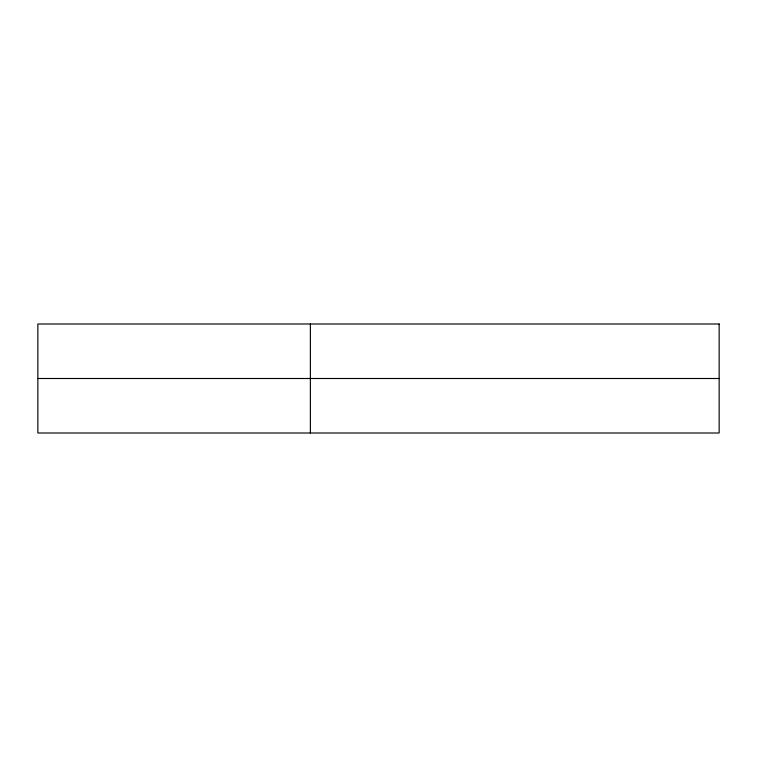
<?xml version="1.0" encoding="UTF-8"?>
<svg xmlns="http://www.w3.org/2000/svg" width="757" height="757" viewBox="0 0 757 757"><rect width="100%" height="100%" fill="white"/><g stroke="black" fill="none" stroke-linecap="round" stroke-linejoin="round"><path stroke-width="1.14" d="M37.85 378.5L719.15 378.5M310.37 323.996L310.37 433.004M719.15 323.996L37.85 323.996L37.85 433.004L719.15 433.004L719.15 323.996"/></g></svg>
